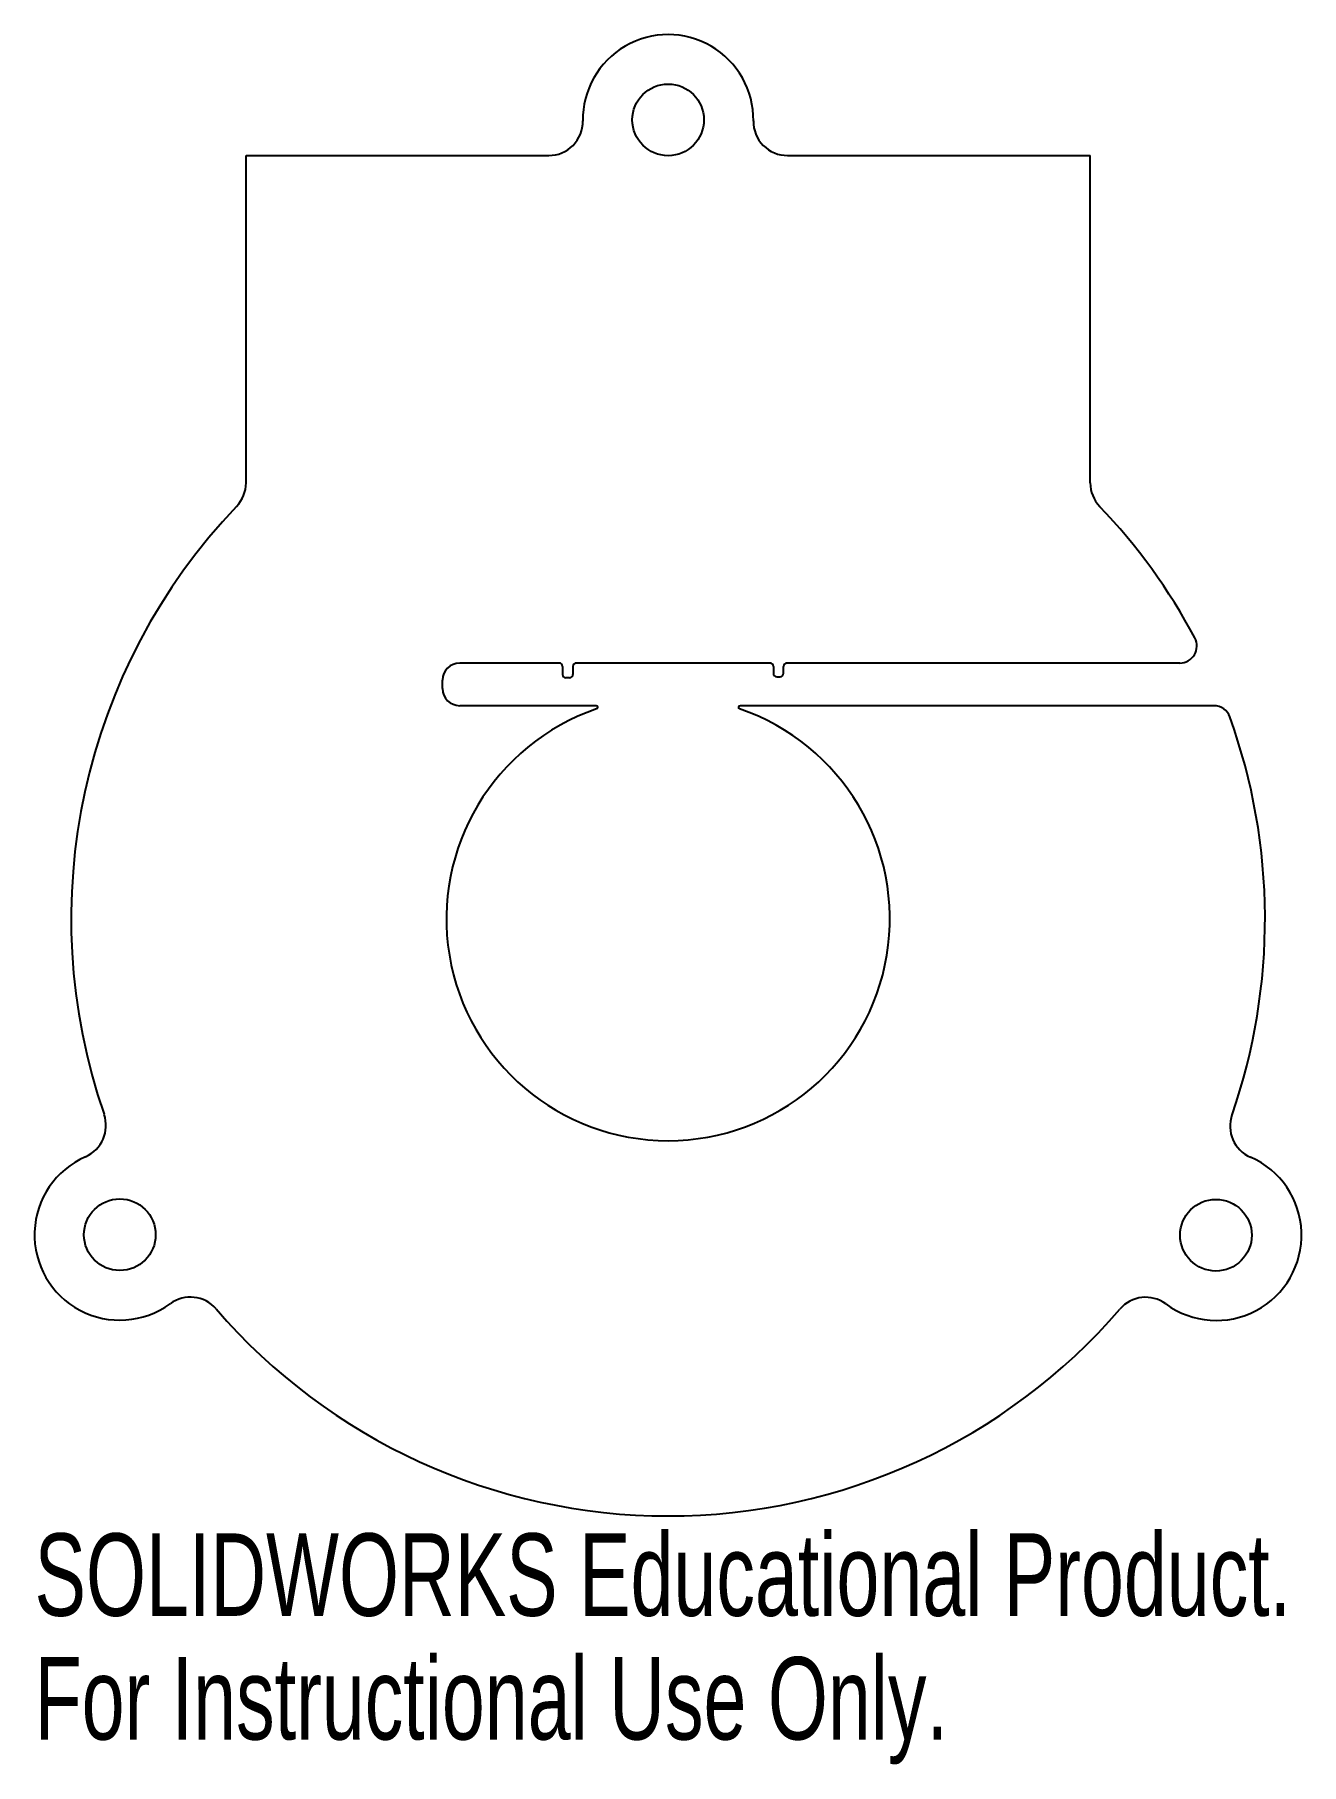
# Model space of a CAD drawing. Header units: millimetres. Extents: x -37 to 37, y -50 to 52.
import ezdxf

# ---------------------------------------------------------------- set-up
doc = ezdxf.new("R2010")
doc.units = ezdxf.units.MM
doc.styles.add('SLDTEXTSTYLE0', font='TXT', dxfattribs={"width": 0.7})

msp = doc.modelspace()

# ---------------------------------------------------------------- linework, layer by layer
at = {"color": 7, "linetype": 'Continuous', "lineweight": 25}
for p, q in [((-24.75, 25.56), (-24.75, 44.75)), ((-24.75, 44.75), (-7, 44.75)), ((7, 44.75), (24.75, 44.75)), ((24.75, 25.56), (24.75, 44.75)), ((-6.39, 15), (-12.22, 15)), ((-6.19, 14.8), (-6.19, 14.33)), ((-5.58, 14.8), (-5.58, 14.33)), ((5.97, 15), (-5.38, 15)), ((6.17, 14.8), (6.17, 14.4)), ((6.37, 14.2), (6.57, 14.2)), ((6.77, 14.4), (6.77, 14.8)), ((30, 15), (6.97, 15)), ((-13.22, 13.5), (-13.22, 14)), ((-5.78, 14.13), (-5.99, 14.13)), ((-4.22, 12.5), (-12.22, 12.5)), ((32, 12.5), (4.22, 12.5))]:
    msp.add_line(p, q, dxfattribs=at)
for centre in [(0, 46.84), (-32.15, -18.51), (32.12, -18.54)]:
    msp.add_circle(centre, 2.1, dxfattribs=at)
for centre, radius, start, end in [((0, 46.84), 5, 359.2135, 180.7868), ((-7, 46.75), 2, 270.0002, 0.7868), ((7, 46.75), 2, 179.2135, 270.0002), ((-26.75, 25.56), 2, 316.2956, 0.0002), ((26.75, 25.56), 2, 180.0002, 223.7048), ((0, 0), 35, 136.2956, 199.1019), ((0, 0), 35, 28.0736, 43.7048), ((30, 16), 1, 270, 28.0736), ((-12.22, 14), 1, 90, 180), ((-6.39, 14.8), 0.2, 0, 90), ((-5.99, 14.33), 0.2, 180, 270), ((-5.78, 14.33), 0.2, 270, 0), ((-5.38, 14.8), 0.2, 90, 180), ((5.97, 14.8), 0.2, 0, 90), ((6.37, 14.4), 0.2, 180, 270), ((6.57, 14.4), 0.2, 270, 0), ((6.97, 14.8), 0.2, 90, 180), ((-12.22, 13.5), 1, 180, 270), ((0, 0), 13, 108.8074, 71.1926), ((-4.22, 12.4), 0.1, 288.8074, 90), ((4.22, 12.4), 0.1, 90, 251.1926), ((32, 11.5), 1, 19.7704, 90), ((0, 0), 35, 340.8493, 19.7704), ((-34.96, -12.11), 2, 293.7251, 19.1019), ((34.95, -12.14), 2, 160.8493, 246.2622), ((-32.15, -18.52), 5, 113.7251, 306.1583), ((32.14, -18.54), 5, 233.7719, 66.2622), ((-28.02, -24.17), 2, 40.7816, 126.1583), ((28, -24.18), 2, 53.7719, 139.1847), ((0, 0), 35, 220.7816, 319.1847)]:
    msp.add_arc(centre, radius, start, end, dxfattribs=at)

# ---------------------------------------------------------------- texts
at = {"color": 7, "linetype": 'Continuous', "char_height": 4.8336, "attachment_point": 1, "style": 'SLDTEXTSTYLE0'}
for s, insert in [('SOLIDWORKS Educational Product.', (-37.15, -36.02)), ('For Instructional Use Only.', (-37.15, -43.27))]:
    msp.add_mtext(s, dxfattribs=dict(at, insert=insert))

doc.saveas('drawing.dxf')
